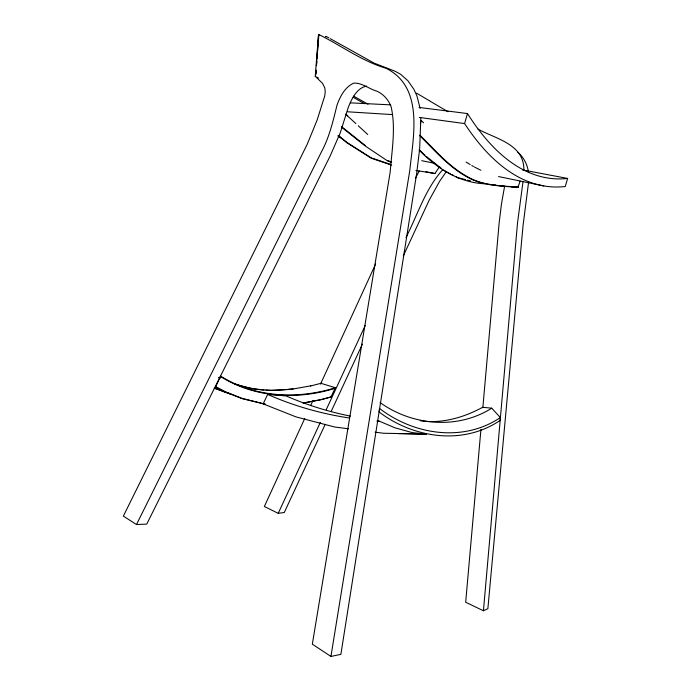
<?xml version="1.0" encoding="UTF-8"?>
<svg xmlns="http://www.w3.org/2000/svg" width="691" height="691" viewBox="0 0 691 691"><rect width="100%" height="100%" fill="white"/><g stroke="black" fill="none" stroke-linecap="round" stroke-linejoin="round"><path stroke-width="1.04" d="M420.836 118.04L419.67 148.781L416.604 173.856L340.879 654.351L330.937 656.45L312.341 644.185L390.199 172.007C391.823 150.292 396.038 127.775 391.011 106.319C388.359 99.772 383.488 94.14 376.992 91.221C369.158 89.07 362.024 82.575 353.628 83.136C344.783 87.247 339.989 96.68 336.914 105.49C333.053 121.322 329.313 137.233 321.514 151.726L136.498 524.529L123.361 516.117L307.175 144.367L317.1 120.139L324.77 95.833L325.219 91.437L324.796 87.912L322.55 83.369L315.226 76.295L318.542 34.55L316.418 65.757L316.832 61.464M500.353 417.554L500.172 420.37C463.065 445.591 413.52 438.224 379.074 411.957L379.558 408.476C413.805 434.82 463.195 442.611 500.353 417.554L491.742 408.191L482.672 407.275C463.791 417.545 441.834 423.929 420.258 420.767M316.132 70.059L315.839 74.36L316.098 71.138M317.083 58.234L317.489 52.862M317.653 50.711L318.879 34.576C341.406 45.606 361.695 61.11 386.01 68.262C424.257 87.291 413.261 136.447 409.772 170.522L330.937 656.45M480.945 429.266L465.682 602.241L483.432 610.758L487.872 608.685L523.044 225.62L528.58 182.217M482.836 407.785L499.135 222.994L501.485 203.897L504.585 186.406M483.432 610.758L517.524 222.943L523.052 181.31M420.378 123.629L421.268 120.536L423.574 122.808M467.496 113.557A572.07 204.579 -86.6 0 0 567.639 178.442L565.238 186.518A586.434 209.943 -86.7 0 1 464.585 123.559L467.496 113.557L419.031 107.442M419.532 135.445C434.665 150.353 448.83 167.231 467.859 177.362C483.044 185.965 501.035 185.922 517.939 187.399L520.116 181.085M304.791 418.392L264.351 506.503L278.214 513.335L284.303 512.48L325.176 424.386M310.63 405.66L312.876 400.771M320.503 384.144L375.636 264.005M278.214 513.335L320.348 422.391M326.238 409.677L365.194 325.573M405.963 237.566C417.597 214.892 425.155 189.325 442.465 170.021M331.075 411.663L362.412 344.118M403.276 256.015L429.163 200.217L439.597 181.336L445.989 172.094M264.653 404.019L241.945 398.603L225.111 391.97L215.583 387.003L220.559 376.068C254.806 397.532 297.398 399.64 335.351 387.737L330.937 397.031L320.754 399.761L303.012 403.155M348.549 428.791L334.755 427.029L295.964 416.88L263.15 403.872L267.667 394.406L286.16 395.943A505.57 385.803 -53.9 0 0 350.346 416.12M415.516 178.105L419.282 170.971M439.666 166.479L434.941 173.527L415.947 170.47M321.099 383.358L335.351 387.737M491.742 408.191C457.451 429.837 412.475 425.708 380.041 402.568M331.239 396.876L321.047 399.605L303.323 402.991M335.489 388.195C297.545 400.124 254.953 398.059 220.697 376.612M310.527 386.001L321.401 383.194M310.829 385.837L292.829 389.042L287.689 389.387M293.131 388.869C273.351 391.495 253.148 390.51 234.258 383.704M285.633 389.525L271.252 390.51L266.044 390.216M136.498 524.529L146.742 524.115L330.073 156.175L340.248 132.879L348.186 107.649C351.607 99.081 356.686 87.878 366.662 86.116M426.053 434.198L398.223 433.585M350.251 102.847L390.614 104.868M347.694 111.795L392.004 114.568M426.407 434.069L383.583 433.266L375.092 432.177M263.962 390.095L252.431 388.843M263.15 403.872L265.214 404.01M518.302 187.183C501.398 185.715 483.424 185.724 468.239 177.138C449.245 166.963 435.071 150.12 419.955 135.186M511.582 186.812L517.948 187.391M420.318 433.447L412.225 432.618L395.062 427.85L377.536 420.404M422.339 433.654L425.371 433.965M419.385 117.435L464.585 123.559M485.246 183.806C459.161 182.847 436.652 168.215 419.005 149.973M493.65 184.825L495.758 185.084M499.956 185.594L504.162 186.104M522.387 169.882L567.639 178.442M425.906 171.722L434.95 173.527M421.717 160.666L435.399 163.491M498.557 176.559L543.817 185.922M326.022 36.606L325.582 36.804M262.882 403.648L242.273 398.422L225.439 391.788L215.92 386.813M459.455 178.045L465.509 179.591M467.531 180.109L470.562 180.887M227.14 392.885L230.267 393.68M231.442 394.457L214.245 388.264M237.022 384.714L251.403 388.567M390.545 164.389L371.179 157.859L347.21 142.588L338.875 135.902M391.728 165.184L371.378 158.256L347.366 143.08L338.201 135.73M387.927 160.727L390.959 161.763M391.624 162.325L387.582 160.934L364.839 145.723L341.915 127.455M215.108 388.135L226.138 392.488M218.347 377.45L220.325 378.262M451.759 174.659L453.667 175.549M455.576 176.447L458.625 178.287M315.226 76.295L315.692 76.52M474.397 167.015L480.884 170.28M330.22 38.644L374.159 63.149L395.217 71.303L400.547 74.231L407.871 80.709L413.849 89.234L416.898 95.799L420.102 108.375M368.018 104.194L353.559 96.118M316.798 77.124L318.447 78.048M353.179 97.301L363.768 103.253M444.002 170.366L450.8 174.21M478.034 129.148C496.034 138.977 524.694 144.324 523.864 170.513M448.027 111.709L429.733 101.016M342.684 138.986L337.908 135.946M466.045 162.057L470.174 164.553M471.823 165.555L473.473 166.548M341.475 126.565L365.202 145.481M426.554 156.607L441.489 168.552M517.956 152.357C523.579 157.203 527.406 164.441 528.373 171.809M346.165 114.352L347.754 115.812M345.543 114.136L355.856 123.594M358.24 125.779L367.759 134.503M318.542 34.55L319.052 35.025M419.584 150.163L424.956 155.225M443.156 169.882L443.337 170.392M347.21 142.588L347.366 143.08M325.634 36.373A73.807 1.589 30.6 0 1 328.916 37.858M379.014 421.208A520.591 392.643 -54.4 0 1 376.854 421.061M349.361 418.012A520.591 392.643 -54.4 0 1 267.667 394.414M429.327 100.679A69.394 1.347 30.5 0 1 416.535 93.147"/></g></svg>
